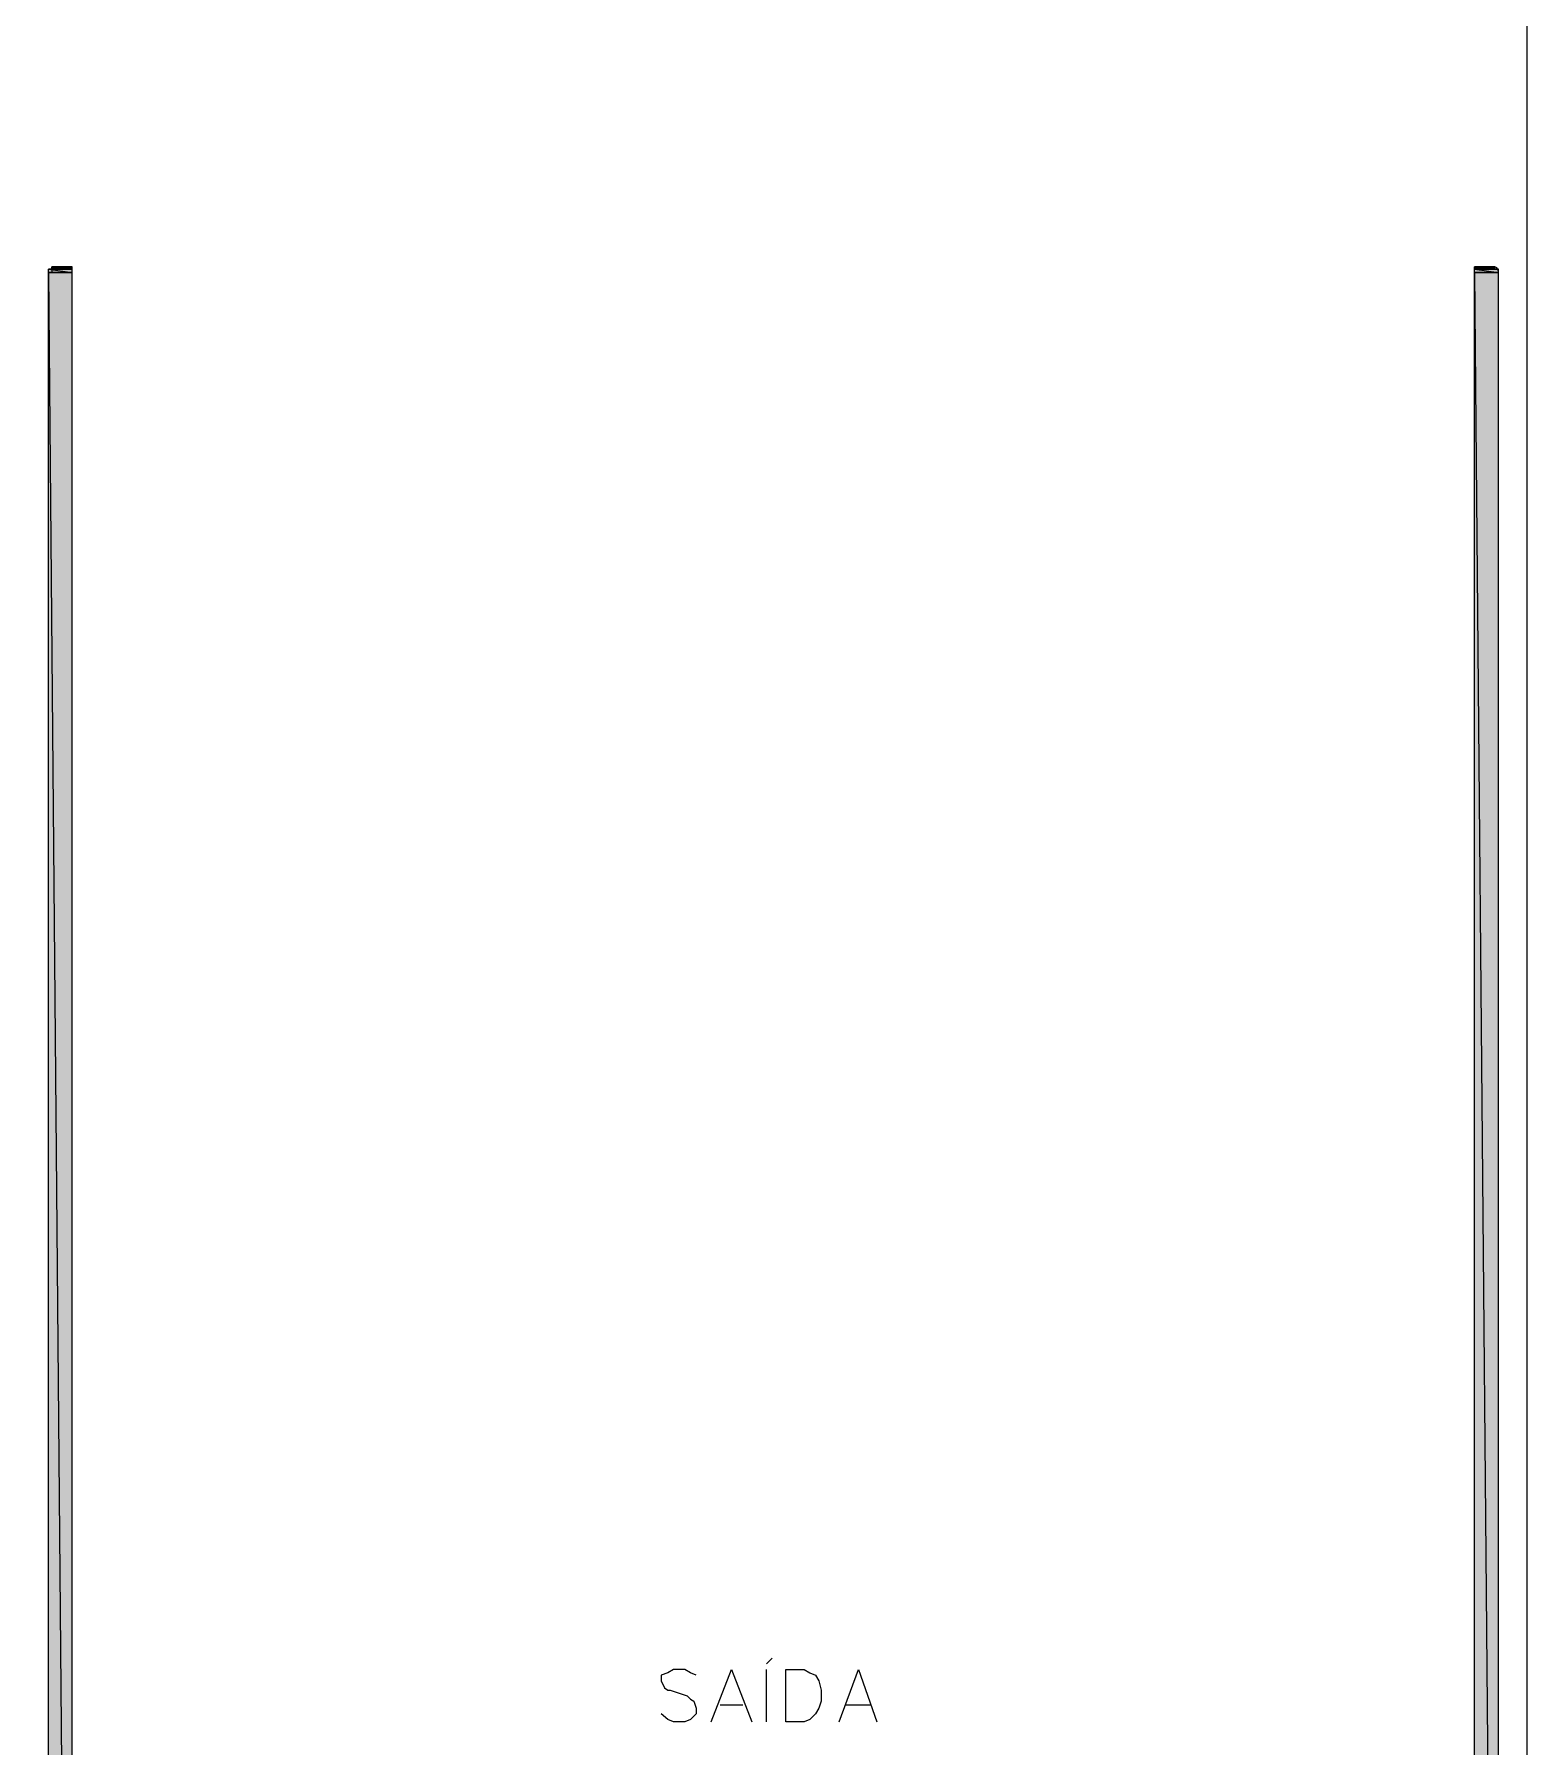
# Model space of a CAD drawing. Header units: millimetres. Extents: x 53 to 176, y -29 to 32.
# Drawn here: x 123.53 to 125.368, y -15.211 to -13.104 of the extents above; entities that cross this region are included whole.
import ezdxf

# ---------------------------------------------------------------- set-up
doc = ezdxf.new("R2010")
doc.units = ezdxf.units.MM
doc.layers.add('15 - Quadro de medição', color=6, linetype='Continuous')

msp = doc.modelspace()

# ---------------------------------------------------------------- hatches: boundary and pattern name
at = {"layer": '15 - Quadro de medição', "true_color": 0x000007}
h = msp.add_hatch(color=7, dxfattribs=at)
h.paths.add_polyline_path([(123.577, -13.3927), (123.5476, -13.3927), (123.577, -13.3969)])
h.paths.add_polyline_path([(123.5476, -13.3927), (123.577, -13.3969), (123.5476, -13.3969)])
h.paths.add_polyline_path([(123.577, -13.3969), (123.5476, -13.3969)])
h.paths.add_polyline_path([(123.5476, -13.3969), (123.577, -13.3969)])
h = msp.add_hatch(color=7, dxfattribs=at)
h.paths.add_polyline_path([(123.577, -13.3969), (123.5476, -13.3969), (123.577, -16.7394)])
h.paths.add_polyline_path([(123.5476, -13.3969), (123.577, -16.7394), (123.5476, -16.7394)])
h = msp.add_hatch(color=7, dxfattribs=at)
h.paths.add_polyline_path([(123.5518, -13.3899), (123.5546, -13.3899), (123.577, -13.3899)])
h.paths.add_polyline_path([(123.5546, -13.3899), (123.577, -13.3899)])
h.paths.add_polyline_path([(123.577, -13.3899), (123.5546, -13.3899)])
h.paths.add_polyline_path([(123.577, -13.3899), (123.5546, -13.3899)])
h.paths.add_polyline_path([(123.5546, -13.3899), (123.577, -13.3899)])
h.paths.add_polyline_path([(123.577, -13.3899), (123.5546, -13.3899)])
h = msp.add_hatch(color=7, dxfattribs=at)
h.paths.add_polyline_path([(123.577, -13.3899), (123.5518, -13.3899), (123.577, -13.3927)])
h.paths.add_polyline_path([(123.5518, -13.3899), (123.577, -13.3927), (123.5518, -13.3927)])
h.paths.add_polyline_path([(123.577, -13.3927), (123.5518, -13.3927)])
h.paths.add_polyline_path([(123.5518, -13.3927), (123.577, -13.3927)])
h = msp.add_hatch(color=7, dxfattribs=at)
h.paths.add_polyline_path([(125.3034, -13.3899), (125.3257, -13.3899), (125.3243, -13.3899)])
h.paths.add_polyline_path([(125.3257, -13.3899), (125.3243, -13.3899), (125.3034, -13.3899)])
h.paths.add_polyline_path([(125.3257, -13.3899), (125.3034, -13.3899)])
h.paths.add_polyline_path([(125.3034, -13.3899), (125.3257, -13.3899), (125.3243, -13.3899)])
h = msp.add_hatch(color=7, dxfattribs=at)
h.paths.add_polyline_path([(125.3285, -13.3899), (125.3034, -13.3899)])
h.paths.add_polyline_path([(125.3034, -13.3899), (125.3285, -13.3899)])
h.paths.add_polyline_path([(125.3285, -13.3899), (125.3034, -13.3899)])
h.paths.add_polyline_path([(125.3285, -13.3899), (125.3034, -13.3899), (125.3257, -13.3899)])
h = msp.add_hatch(color=7, dxfattribs=at)
h.paths.add_polyline_path([(125.3285, -13.3899), (125.3034, -13.3899), (125.3285, -13.3927)])
h.paths.add_polyline_path([(125.3034, -13.3899), (125.3285, -13.3927), (125.3034, -13.3927)])
h.paths.add_polyline_path([(125.3285, -13.3927), (125.3034, -13.3927)])
h.paths.add_polyline_path([(125.3034, -13.3927), (125.3285, -13.3927)])
h = msp.add_hatch(color=7, dxfattribs=at)
h.paths.add_polyline_path([(125.3327, -13.3927), (125.3034, -13.3927)])
h.paths.add_polyline_path([(125.3327, -13.3927), (125.3034, -13.3927), (125.3285, -13.3927)])
h = msp.add_hatch(color=7, dxfattribs=at)
h.paths.add_polyline_path([(125.3327, -13.3927), (125.3034, -13.3927), (125.3327, -13.3969)])
h.paths.add_polyline_path([(125.3034, -13.3927), (125.3327, -13.3969), (125.3034, -13.3969)])
h.paths.add_polyline_path([(125.3327, -13.3969), (125.3034, -13.3969)])
h.paths.add_polyline_path([(125.3034, -13.3969), (125.3327, -13.3969)])
h = msp.add_hatch(color=7, dxfattribs=at)
h.paths.add_polyline_path([(125.3327, -13.3969), (125.3034, -13.3969), (125.3327, -16.7394)])
h.paths.add_polyline_path([(125.3034, -13.3969), (125.3327, -16.7394), (125.3034, -16.7394)])

# ---------------------------------------------------------------- linework, layer by layer
at = {"layer": '15 - Quadro de medição', "color": 7, "linetype": 'Continuous', "lineweight": 20, "true_color": 0x000007}
for points in [[(123.5127, -13.0324), (125.3676, -13.0324), (125.3676, -16.7394), (123.5127, -16.7394)], [(124.4555, -15.1806), (124.4555, -15.1163), (124.4779, -15.1163), (124.4849, -15.1205), (124.4919, -15.1233), (124.496, -15.1303), (124.4988, -15.1415), (124.4988, -15.1554), (124.496, -15.1638), (124.4919, -15.1708), (124.4849, -15.1778), (124.4779, -15.1806)]]:
    msp.add_lwpolyline(points, close=True, dxfattribs=at)
at = {"layer": '15 - Quadro de medição', "color": 7, "linetype": 'Continuous', "lineweight": -2, "true_color": 0x000007}
for points in [[(123.5518, -13.3927), (123.577, -13.3927), (123.5476, -13.3927)], [(123.577, -13.3927), (123.5476, -13.3927), (123.577, -13.3969)], [(123.5476, -13.3927), (123.577, -13.3969), (123.5476, -13.3969)], [(123.577, -13.3969), (123.5476, -13.3969)], [(123.5476, -13.3969), (123.577, -13.3969), (123.577, -13.3969)], [(123.577, -13.3969), (123.5476, -13.3969), (123.577, -16.7394)], [(123.5476, -13.3969), (123.577, -16.7394), (123.5476, -16.7394)], [(123.5518, -13.3899), (123.5546, -13.3899), (123.577, -13.3899)], [(123.5518, -13.3899), (123.577, -13.3899), (123.577, -13.3899)], [(123.577, -13.3899), (123.577, -13.3899), (123.5518, -13.3899)], [(123.577, -13.3899), (123.5518, -13.3899), (123.577, -13.3927)], [(123.5518, -13.3899), (123.577, -13.3927), (123.5518, -13.3927)], [(123.577, -13.3927), (123.5518, -13.3927)], [(123.5518, -13.3927), (123.577, -13.3927), (123.577, -13.3927)], [(123.577, -13.3927), (123.5518, -13.3927)], [(123.5546, -13.3899), (123.577, -13.3899), (123.577, -13.3899)], [(123.577, -13.3899), (123.577, -13.3899), (123.5546, -13.3899)], [(123.577, -13.3899), (123.5546, -13.3899)], [(123.5546, -13.3899), (123.577, -13.3899), (123.577, -13.3899)], [(123.577, -13.3899), (123.577, -13.3899), (123.5546, -13.3899)], [(125.3034, -13.3899), (125.3257, -13.3899), (125.3243, -13.3899)], [(125.3257, -13.3899), (125.3243, -13.3899), (125.3034, -13.3899)], [(125.3257, -13.3899), (125.3034, -13.3899)], [(125.3034, -13.3899), (125.3257, -13.3899), (125.3243, -13.3899)], [(125.3285, -13.3899), (125.3034, -13.3899)], [(125.3034, -13.3899), (125.3285, -13.3899), (125.3285, -13.3899)], [(125.3285, -13.3899), (125.3285, -13.3899), (125.3034, -13.3899)], [(125.3285, -13.3899), (125.3034, -13.3899), (125.3257, -13.3899)], [(125.3285, -13.3899), (125.3034, -13.3899), (125.3285, -13.3927)], [(125.3034, -13.3899), (125.3285, -13.3927), (125.3034, -13.3927)], [(125.3285, -13.3927), (125.3034, -13.3927)], [(125.3034, -13.3927), (125.3285, -13.3927), (125.3285, -13.3927)], [(125.3327, -13.3927), (125.3327, -13.3927), (125.3034, -13.3927)], [(125.3327, -13.3927), (125.3034, -13.3927), (125.3285, -13.3927)], [(125.3327, -13.3927), (125.3034, -13.3927), (125.3327, -13.3969)], [(125.3034, -13.3927), (125.3327, -13.3969), (125.3034, -13.3969)], [(125.3327, -13.3969), (125.3034, -13.3969)], [(125.3034, -13.3969), (125.3327, -13.3969), (125.3327, -13.3969)], [(125.3327, -13.3969), (125.3034, -13.3969), (125.3327, -16.7394)], [(125.3034, -13.3969), (125.3327, -16.7394), (125.3034, -16.7394)]]:
    msp.add_lwpolyline(points, close=True, dxfattribs=at)
at = {"layer": '15 - Quadro de medição', "color": 7, "linetype": 'Continuous', "lineweight": 20, "true_color": 0x000007}
for points in [[(123.577, -16.7394), (123.5476, -16.7394), (123.5476, -13.3969)], [(123.5546, -13.3899), (123.577, -13.3899), (123.577, -13.3899)], [(125.3257, -13.3899), (125.3034, -13.3899), (125.3034, -13.3899)], [(125.3034, -16.7394), (125.3327, -16.7394), (125.3327, -13.3969)], [(124.4318, -15.1094), (124.4388, -15.1024), (124.4388, -15.1024)], [(124.3452, -15.1233), (124.3382, -15.1205), (124.3312, -15.1163), (124.3173, -15.1163), (124.3103, -15.1205), (124.3019, -15.1233), (124.3019, -15.1303), (124.3061, -15.1387), (124.3103, -15.1415), (124.3131, -15.1415), (124.334, -15.1485), (124.3382, -15.1527), (124.3424, -15.1554), (124.3452, -15.1638), (124.3452, -15.1708), (124.3382, -15.1778), (124.3312, -15.1806), (124.3173, -15.1806), (124.3103, -15.1778), (124.3019, -15.1708)], [(124.3634, -15.1806), (124.3885, -15.1163), (124.4136, -15.1806)], [(124.4318, -15.1806), (124.4318, -15.1163), (124.4318, -15.1163)], [(124.5212, -15.1806), (124.5449, -15.1163), (124.5673, -15.1806)], [(124.3745, -15.1596), (124.4025, -15.1596), (124.4025, -15.1596)], [(124.5282, -15.1596), (124.5603, -15.1596), (124.5603, -15.1596)]]:
    msp.add_lwpolyline(points, dxfattribs=at)
for points in [[(123.5574, -13.3899), (123.5546, -13.3899), (123.5518, -13.3913), (123.5518, -13.3955)], [(125.3327, -13.3955), (125.3327, -13.3913), (125.3299, -13.3899), (125.3271, -13.3899)]]:
    msp.add_open_spline(points, degree=3, dxfattribs=at)

doc.saveas('drawing.dxf')
